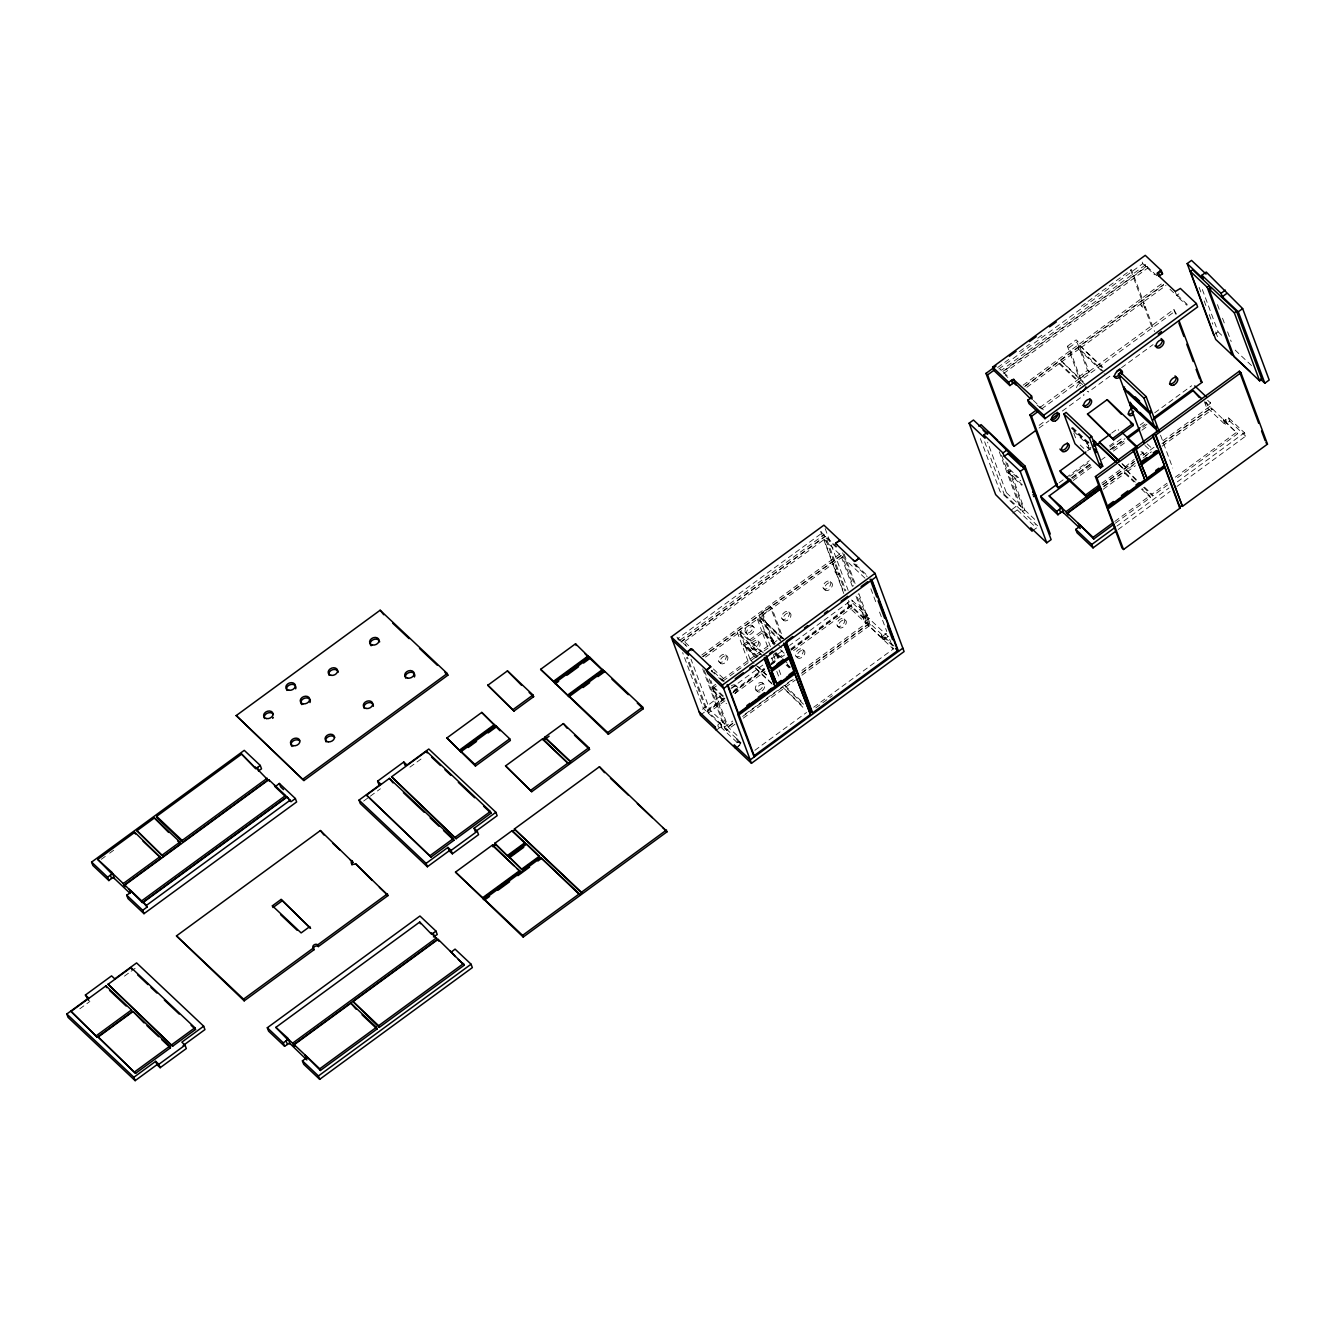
<?xml version="1.0" encoding="UTF-8"?>
<svg xmlns="http://www.w3.org/2000/svg" width="1336" height="1336" viewBox="0 0 1336 1336"><rect width="100%" height="100%" fill="white"/><g stroke="black" fill="none" stroke-linecap="round" stroke-linejoin="round"><path stroke-width="0.75" stroke-dasharray="5 3.75" d="M738.207 746.189C744.837 743.952 730.692 731.677 739.743 744.453M882.562 638.558C885.434 642.8 886.286 632.863 882.478 636.27L894.135 647.259M1174.828 290.53L1176.983 296.425L1186.969 305.293M1163.122 443.285L1211.485 407.881L1237.67 433.682L1175.964 478.839M724.095 681.61L711.988 670.204L711.437 671.023M847.375 603.171L863.39 618.267L867.749 615.078L851.733 599.981L789.659 645.405M1178.87 293.853L1177.266 295.039L1177.901 296.726M1176.916 486.488L1245.686 436.154L1244.434 432.747L1228.419 417.65L1224.427 420.79L1223.425 419.153M1228.419 417.65L1229.671 421.057L1225.312 424.247L1222.24 418.034M101.252 859.349L107.966 854.439M109.636 853.203L114.679 849.529M79.809 1008.814L89.879 1001.449M124.432 976.148L129.458 972.458M131.128 971.239L137.842 966.329M363.626 801.066L368.669 797.375M370.339 796.156L380.409 788.774M409.918 767.165L421.675 758.581M997.625 367.55L1011.018 357.764M1019.385 351.635L1029.421 344.287M1037.788 338.158L1042.815 334.484M1081.308 306.311L1086.318 302.637M1088.005 301.402L1131.508 269.555L1144.15 303.556A2.772 1.703 -46.7 0 0 1142.614 306.863A2.772 1.703 -46.7 0 0 1145.42 306.963L1154.554 331.528M998.86 368.986L1142.798 263.626L1142.163 261.939L1145.353 264.945L1145.987 266.649L1002.067 371.993L999.929 369.988M1145.353 264.945L1001.432 370.289L998.242 367.283M1156.776 275.717L1146.956 266.449L1003.035 371.809L1008.63 377.086M1003.653 373.495L1147.591 268.152L1146.956 266.449M1067.431 346.224L1076.165 339.845L1077.751 341.348L1089.141 371.959L1080.407 378.339L1078.82 376.835L1067.431 346.224L1069.034 347.727L1080.407 378.339M1069.034 347.727L1077.751 341.348M843.784 593.518L820.822 531.761L823.727 529.624M1023.142 385.169L1163.723 282.263M1025.447 385.636L1164.357 283.967M1024.628 386.755L1058.463 361.989L1082.527 384.651M1085.333 384.768L1060.65 360.386L1078.102 347.627L1103.653 371.709M1101.966 367.567L1080.273 346.024L1163.656 284.986M1026.866 387.273L1059.097 363.693L1058.463 361.989M1061.285 362.089L1078.72 349.314L1078.102 347.627M1080.908 347.727L1165.961 285.47M680.725 641.814L824.646 536.471L821.44 533.465L677.519 638.808L680.725 641.814L680.091 640.111L824.011 534.767L836.653 568.769L838.256 570.272A2.772 1.703 -46.7 0 0 836.703 573.578A2.772 1.703 -46.7 0 0 839.509 573.678L837.923 572.175A2.772 1.703 -46.7 0 1 835.1 572.075A2.772 1.703 -46.7 0 1 836.653 568.769M1078.82 376.835L1087.537 370.456L1076.165 339.845M701.801 654.991L842.381 552.085L854.572 584.901M1039.959 407.463L1173.843 309.468L1176.866 314.828M761.537 612.94L763.123 614.46L774.513 645.054L772.909 643.551L761.537 612.94L770.254 606.561L771.857 608.064L783.23 638.675L781.644 637.172L770.254 606.561M702.435 656.694L841.346 555.008M703.27 656.577L843.985 553.588L855.457 584.467M1041.562 408.966L1175.429 310.971M763.123 614.46L771.857 608.064M705.525 657.112L737.756 633.514L760.318 654.757M842.949 556.511L759.566 617.549L782.128 638.792M1039.124 425.349L1045.771 420.489M755.925 657.646L743.267 644.62L762.906 630.241L776.433 643M1039.057 428.071L1049.027 420.773M1062.32 411.054L1083.93 395.239A2.772 1.703 -46.7 0 1 1083.897 394.17M1109.882 376.234L1088.289 392.049A2.772 1.703 -46.7 0 0 1087.203 391.314M1121.522 367.717L1153.085 344.621M743.901 646.307L763.524 631.945L762.906 630.241M715.645 684.299L710.802 687.84L724.329 700.598M722.091 679.59L747.876 660.719M750.047 659.116L768.584 645.555L769.219 647.242L757.662 655.709M1022.407 484.935L1007.377 470.773L1009.548 469.17L1007.377 463.341M757.028 656.861L744.987 645.522L750.364 659.967L748.193 661.554L737.121 631.811L762.689 655.892M772.909 643.551L781.644 637.172M716.38 685.919L711.437 689.543L726.467 703.721M722.993 681.093L756.009 656.911M1037.588 525.749L1022.541 511.571L1008.012 472.46L1010.183 470.873L1020.704 480.793M702.435 709.249L722.576 694.52M730.959 688.374L762.823 665.044M771.223 658.915L782.963 650.315M1215.175 333.95L1218.081 331.812L1201.582 287.424M700.348 715.111L723.828 697.91M733.898 690.545L764.092 668.451M770.805 663.541L784.215 653.721M790.929 648.795L853.003 603.371L851.733 599.981M724.914 698.144L706.644 711.52L686.537 657.479M733.23 692.065L764.793 668.969M771.44 664.092L776.416 660.452A2.772 1.703 -46.7 0 1 777.97 657.145A2.772 1.703 -46.7 0 1 780.792 657.262L784.115 654.824M790.745 649.964L850.564 606.177L848.46 600.515M724.346 699.079L707.612 711.337L724.379 727.151L732.746 721.022M732.712 692.95L764.509 669.687M771.206 664.777L774.546 662.339M781.243 657.429L784.583 654.991M791.279 650.081L851.533 605.976L868.3 621.791L799.696 672.025M1005.791 461.839L1023.125 508.465L1020.954 510.068L1004.171 494.253L1006.359 492.65L987.571 442.132M724.98 700.782L708.247 713.04L687.422 657.061M734.817 693.568L765.144 671.39M793.584 650.565L852.168 607.68L850.063 602.018M1087.504 450.816L1090.727 448.462M1111.702 433.098L1117.881 428.572L1118.516 430.275M863.34 618.234L867.699 615.028L869.001 618.468L864.609 621.624L865.828 622.776M1011.636 509.684L1015.995 506.494L1000.013 491.431L979.923 437.39M716.33 730.174L720.688 726.968L719.419 723.578M1012.888 513.091L1017.264 509.901L1015.995 506.494M1059.114 482.78L1064.141 479.106M1065.827 477.87L1089.308 460.686M1109.431 445.94L1114.475 442.266M1154.722 412.791L1191.628 385.787M734.984 724.229L726.617 730.358L725.014 728.838L733.38 722.726M745.087 714.142L791.947 679.84M802.001 672.492L868.934 623.495L858.163 594.553M1069.869 476.418L1089.942 461.722M1110.032 447.026L1123.409 437.223M1140.142 424.982L1143.499 422.527M732.646 723.761L725.982 728.654L741.012 742.833M742.649 716.447L782.679 687.155L803.721 706.995M803.52 704.256L785.485 687.255L784.85 685.552L793.2 679.456M801.533 673.344L869.903 623.311L893.951 645.989M1022.541 511.571L1024.729 509.968L1010.183 470.873M743.284 718.15L795.488 679.924M801.917 675.231L870.538 624.997L858.33 592.199M1071.455 477.937L1089.875 464.46M1109.949 449.764L1125.012 438.726M1141.746 426.485L1145.102 424.03M1072.123 477.587L1090.577 464.076M1110.7 449.347L1124.127 439.527M1072.608 478.772L1092.698 464.06M1112.771 449.364L1126.165 439.561M1142.898 427.32L1147.925 423.646M1073.242 480.459L1093.332 465.763M1101.699 459.634L1105.039 457.196M1113.406 451.067L1125.129 442.483M1141.862 430.242L1148.559 425.349M882.512 636.303L886.87 633.114L888.139 636.504L883.781 639.693L864.609 621.624L866.246 620.489L864.993 617.082M735.485 748.244L739.86 745.054L737.839 739.342M1032.06 531.16L1036.419 527.97L1035.166 524.564M1224.227 423.712L1206.308 406.812L1210.583 403.054L1209.33 399.648M1101.783 483.181L1122.724 467.834L1118.215 463.592M1118.533 464.444L1123.042 468.685L1134.18 459.45M1140.36 454.941L1143.449 452.67L1140.443 449.848M1102.801 484.584L1134.164 461.621M1102.768 484.784L1134.565 461.505M1142.948 455.376L1154.655 446.808M1163.021 440.68L1209.882 406.378L1205.506 402.253L1207.393 407.346M1103.402 486.471L1135.199 463.208M1145.253 455.86L1148.593 453.405M1161.986 443.602L1210.516 408.081L1209.882 406.378M1104.237 486.387L1124.244 471.725L1136.285 483.081M1136.084 480.342L1126.432 470.138L1134.765 464.026M1143.115 457.931L1151.448 451.835M1103.202 489.293L1124.879 473.428L1124.244 471.725M1127.066 471.842L1135.4 465.73M1162.086 446.207L1212.103 409.584L1211.485 407.881M754.873 750.314L806.56 712.472M813.741 707.212L893.784 648.628M815.762 707.896L832.495 695.655M1114.792 521.457L1149.812 495.823L1142.297 488.742M1167.631 484.951L1152.617 495.94L1151.983 494.236L1166.996 483.248M1175.329 477.152L1237.036 431.979M1115.426 523.161L1150.446 497.526L1149.812 495.823M1116.946 526.067L1168.933 488.007M1177.333 481.862L1244.434 432.747M1118.199 529.473L1170.202 491.397M856.96 564.493L855.892 566.414L853.487 560.352M1205.84 401.835L1207.827 405.075M719.453 723.611C716.196 724.212 718.551 729.423 721.073 727.034C724.329 730.875 717.916 717.699 719.453 723.611L703.454 708.514L682.629 652.553M736.954 742.783L738.558 741.614L741.58 744.469M863.924 617.666L862.755 616.564L864.726 622.225M711.453 670.789L712.556 671.34M1080.273 346.024L1102.835 367.283M770.421 646.724L758.931 615.846L784.499 639.927M1218.081 331.812L1222.44 335.921M1177.266 295.039L1187.854 305.009M1251.548 365.563L1235.316 350.282L1234.063 346.876M1142.798 263.626L1145.987 266.649M1147.591 268.152L1154.588 274.765M1169.985 289.277L1176.715 295.623M1130.623 269.939L1142.564 302.053L1144.15 303.556M1142.564 302.053A2.772 1.703 -46.7 0 0 1141.011 305.359A2.772 1.703 -46.7 0 0 1143.816 305.46L1145.42 306.963M1141.245 305.744L1142.848 307.247M1207.677 400.316L1210.583 403.054M1229.671 421.057L1245.686 436.154M1210.516 408.081L1212.103 409.584M1224.06 420.84L1237.67 433.682M1078.72 349.314L1104.287 373.412M1087.537 370.456L1089.141 371.959M1060.65 360.386L1083.195 381.645M1147.173 443.919L1153.185 449.581M1059.097 363.693L1080.156 383.532M1144.985 445.506L1150.997 451.184M1141.078 451.535L1144.084 454.374L1143.449 452.67M1121.906 463.408L1124.912 466.247M1122.223 464.26L1125.229 467.099M1126.432 470.138L1138.456 481.478M1144.468 487.139L1151.983 494.236M1143.599 487.423L1152.617 495.94M1124.879 473.428L1133.897 481.945M1141.428 489.026L1150.446 497.526M1072.658 427.436L1089.191 443.018M1071.789 427.704L1088.322 443.301M1071.572 428.221L1088.105 443.819M1073.71 431.344L1088.74 445.523M1087.387 447.476L1088.99 448.98M1033.346 400.382L1043.934 410.369M1080.173 445.005L1084.682 449.247M1005.056 374.831L1007.862 377.47M1037.003 404.925L1043.049 410.636M1009.548 469.17L1018.566 477.67M1008.012 472.46L1021.539 485.219M1006.359 492.65L1023.125 508.465M1024.729 509.968L1035.25 519.904M1017.264 509.901L1036.419 527.97M820.822 531.761L836.82 546.858M855.925 564.861L866.513 574.847M836.052 547.226L826.232 537.974L682.312 643.317L681.677 641.631L825.615 536.27L845.838 590.679M853.637 563.792L867.164 576.551M864.976 578.154L842.431 556.895L853.27 586.036M835.351 572.459L836.937 573.962M830.291 581.577A4.86 2.973 -46.7 0 1 826.984 588.642A4.86 2.973 -46.7 0 1 823.41 584.918A4.86 2.973 -46.7 0 1 830.291 581.577L831.894 583.097A4.86 2.973 -46.7 0 1 828.57 590.161A4.86 2.973 -46.7 0 1 825.013 586.437A4.86 2.973 -46.7 0 1 831.894 583.097M853.003 603.371L888.139 636.504M868.934 623.495L870.538 624.997M823.494 588.525L825.097 590.028M844.202 618.985A4.86 2.973 -46.7 0 1 840.895 626.05A4.86 2.973 -46.7 0 1 837.321 622.325A4.86 2.973 -46.7 0 1 844.202 618.985L845.805 620.489A4.86 2.973 -46.7 0 1 842.482 627.553A4.86 2.973 -46.7 0 1 838.924 623.828A4.86 2.973 -46.7 0 1 845.805 620.489M837.405 625.933L839.008 627.436M788.858 611.905A4.86 2.973 -46.7 0 1 785.551 618.985A4.86 2.973 -46.7 0 1 781.977 615.245A4.86 2.973 -46.7 0 1 788.858 611.905L790.461 613.424A4.86 2.973 -46.7 0 1 787.138 620.489A4.86 2.973 -46.7 0 1 783.581 616.764A4.86 2.973 -46.7 0 1 790.461 613.424M782.061 618.852L783.664 620.355M802.769 649.313A4.86 2.973 -46.7 0 1 799.462 656.377A4.86 2.973 -46.7 0 1 795.889 652.653A4.86 2.973 -46.7 0 1 802.769 649.313L804.372 650.816A4.86 2.973 -46.7 0 1 801.049 657.88A4.86 2.973 -46.7 0 1 797.492 654.156A4.86 2.973 -46.7 0 1 804.372 650.816M758.931 615.846L782.98 638.524M780.808 640.128L756.744 617.449L761.804 631.043L775.331 643.802M781.443 641.814L757.378 619.136L739.944 631.911L765.495 656.009M795.972 656.26L797.575 657.763M777.936 644.42L783.948 650.098M763.524 631.945L775.565 643.284M774.462 644.086L762.438 632.746L767.499 646.34M780.475 649.747L784.983 654.005M752.218 625.515L753.805 627.018M776.099 652.636L782.378 658.765M783.631 659.717L788.14 663.975M775.231 652.92L781.243 658.581M787.255 664.259L790.261 667.098M775.014 653.438L779.523 657.679M787.038 664.777L790.044 667.616M774.145 653.721L778.654 657.963M786.169 665.061L789.175 667.883M757.996 640.896A4.86 2.973 -46.7 0 1 754.84 647.96A4.86 2.973 -46.7 0 1 751.116 644.403A4.86 2.973 -46.7 0 1 757.996 640.896L759.583 642.399A4.86 2.973 -46.7 0 1 756.443 649.48A4.86 2.973 -46.7 0 1 752.719 645.906A4.86 2.973 -46.7 0 1 759.583 642.399M745.705 632.73L747.308 634.233M763.357 652.886L739.309 630.208L744.369 643.818L757.896 656.577M751.3 647.943L752.903 649.463M743.267 644.62L756.811 657.362M784.85 685.552L802.903 702.569M802.852 707.278L782.679 687.155M757.579 666.196L766.597 674.713M750.364 659.967L754.873 664.226M756.376 665.629L766.914 675.565M755.391 667.8L773.427 684.817M755.708 668.651L772.241 684.249M762.489 682.93L764.075 684.433M725.765 654.857A4.86 2.973 -46.7 0 1 722.442 661.921A4.86 2.973 -46.7 0 1 718.885 658.197A4.86 2.973 -46.7 0 1 725.765 654.857L727.369 656.36A4.86 2.973 -46.7 0 1 724.045 663.424A4.86 2.973 -46.7 0 1 720.488 659.7A4.86 2.973 -46.7 0 1 727.369 656.36M755.925 690.094L757.529 691.597M718.968 661.788L720.555 663.291M735.735 685.401L737.338 686.904M688.691 645.689L684.5 641.731L685.936 645.622M713.391 668.969L725.415 680.308M676.884 637.105L691.497 650.882M711.203 670.572L717.215 676.233M718.718 677.653L723.244 681.911M723.511 696.173L712.99 686.253L710.819 680.425M722.642 696.457L713.608 687.957L728.153 727.051L738.674 736.971M720.688 726.968L739.86 745.054M1217.463 304.625L1219.634 310.453M1222.523 318.219L1224.695 324.047M1227.584 331.829L1231.191 341.548M1199.093 287.307L1201.264 293.135M1204.153 300.901L1206.324 306.729M1209.214 314.511L1212.821 324.231M1215.71 331.996L1217.881 337.824M1225.663 419.671L1226.916 423.078M1173.843 309.468L1175.997 315.263M1204.404 401.719L1206.308 406.812M1143.816 305.46L1152.951 330.009M1160.533 435.202L1172.724 468.017M1122.724 467.834L1123.042 468.685M1073.81 433.131L1075.814 438.559M1001.599 455.225L1007.377 470.773M999.278 451.768L1020.954 510.068M984.665 441.782L1004.171 494.253M870.872 588.759L876.65 604.306M879.556 612.072L886.77 631.51M889.659 639.276L893.283 648.995L867.715 624.897L856.877 595.756M883.781 639.693L880.674 633.448L882.645 639.126M852.385 586.471L840.828 555.392L824.061 539.577L843.567 592.032M856.009 596.19L866.129 623.394L849.345 607.579L847.174 601.751M825.18 528.572L848.143 590.328M837.923 572.175L844.953 591.063M773.293 654.44L776.149 662.172M779.022 669.887L781.894 677.602M771.74 657.763L773.911 663.591M776.8 671.357L778.971 677.185M711.988 670.204L712.622 671.908M709.216 678.922L726.567 725.548L709.783 709.733L690.996 659.216M704.356 670.522L726.617 730.358M702.703 668.852L725.014 728.838M719.92 722.459L721.824 727.552M731.877 688.224A4.86 2.973 -46.7 0 1 737.572 687.222A4.86 2.973 -46.7 0 1 735.05 693.351M760.067 691.931A4.86 2.973 -46.7 0 1 757.579 687.405A4.86 2.973 -46.7 0 1 764.259 684.616A4.86 2.973 -46.7 0 1 761.102 691.497M731.226 685.902A4.86 2.973 -46.7 0 1 736.153 686.086A4.86 2.973 -46.7 0 1 733.447 691.848M1079.738 386.087A4.86 2.973 -46.7 0 1 1080.657 385.219M1090.543 449.48A4.86 2.973 -46.7 0 1 1088.673 445.506M1076.515 387.69A4.86 2.973 -46.7 0 1 1082.11 382.43M1090.978 447.376A4.86 2.973 -46.7 0 1 1086.919 446.842A4.86 2.973 -46.7 0 1 1088.422 441.932M749.863 634.533A4.86 2.973 -46.7 0 0 754.289 627.636A4.86 2.973 -46.7 0 0 747.509 629.707A4.86 2.973 -46.7 0 0 749.863 634.533M748.26 633.03A4.86 2.973 -46.7 0 0 752.686 626.133A4.86 2.973 -46.7 0 0 745.922 628.204A4.86 2.973 -46.7 0 0 748.26 633.03M758.481 690.428A4.86 2.973 -46.7 0 0 762.956 683.564A4.86 2.973 -46.7 0 0 756.193 685.552A4.86 2.973 -46.7 0 0 758.481 690.428"/><path stroke-width="1.5" d="M131.062 891.98L129.826 893.116L114.412 878.503L112.257 872.592L97.728 859.449L134.802 832.311L160.988 858.113L123.914 885.25L125.517 886.753L124.883 885.05L268.803 779.706L285.587 795.521L286.205 797.225L142.284 902.568L124.883 885.05M114.412 878.503L112.525 877.552L108.884 880.574L92.869 865.477L91.599 862.087L244.254 750.348L260.269 765.445L261.522 768.851L258.399 770.905M255.276 766.947L267.851 779.907L182.798 842.148L157.247 818.049L156.613 816.346L241.649 754.105L255.894 768.634L260.269 765.445M290.129 1044.168L287.975 1038.272L275.834 1027.384L419.754 922.024L431.611 934.315L435.97 931.108L419.955 916.012L267.317 1027.751L268.586 1031.158L284.585 1046.255L289.611 1043.199L306.863 1059.949L304.975 1054.855L294.204 1044.702L350.9 1003.202L376.451 1027.284L377.086 1028.987L320.389 1070.487L304.975 1054.855M430.977 932.612L438.759 941.045L438.125 939.342L353.088 1001.599L379.274 1027.401L464.327 965.143L438.125 939.342M692.816 649.914L690.912 648.979L687.272 652.001L688.541 655.391L672.526 640.295M853.487 560.352L855.374 561.287L859.015 558.264L854.689 561.487L835.518 543.418L839.926 540.262M1016.061 385.185L1013.657 379.123L1008.613 382.179L1009.882 385.57L1014.241 382.38L1030.106 398.429M1100.914 488.826L1067.547 513.241L1078.319 523.378L1080.223 528.488L1063.473 512.707L1061.318 506.812L1049.178 495.906L1070.938 479.991M1063.473 512.707L1061.586 511.755L1057.945 514.778L1041.93 499.681L1040.66 496.291L1057.444 484.016M1113.756 524.38L1093.75 539.026L1078.319 523.378M108.884 880.574L107.615 877.184L111.973 873.995L111.339 872.291M284.585 1046.255L283.332 1042.848L287.691 1039.658L287.056 1037.955M306.779 1057.661L302.42 1060.851L303.689 1064.241L319.688 1079.338L472.343 967.615L471.074 964.208L455.058 949.111L451.067 952.267M1057.945 514.778L1056.676 511.387L1061.034 508.198L1060.4 506.494M1080.123 526.2L1075.764 529.39L1077.033 532.78L1093.048 547.877L1116.529 530.693M236.221 715.578L380.142 610.235L447.243 673.494L447.877 675.198L303.94 780.541L236.221 715.578L303.94 780.541M136.973 830.725L154.425 817.949L179.976 842.047L180.611 843.751L163.176 856.51L136.973 830.725L163.176 856.51M123.914 885.25L123.279 883.547L160.353 856.409M162.541 854.823L179.976 842.047M182.798 842.148L182.164 840.444L267.217 778.203M274.364 784.933L275.366 786.587L279.358 783.447L295.373 798.544L296.625 801.951L143.987 913.674L127.972 898.577L126.703 895.187L129.826 893.116M303.322 778.838L447.243 673.494M142.284 902.568L141.649 900.865L285.587 795.521M143.987 913.674L142.718 910.284L147.077 907.077L143.253 902.368L287.173 797.024L290.998 801.734L295.373 798.544M147.077 907.077L146.442 905.39L290.38 800.03M487.807 685.268L507.43 670.889L532.997 694.987L533.632 696.691L513.993 711.053L487.807 685.268L513.993 711.053M88.811 1000.43L85.404 995.036L111.573 975.881L114.779 978.887L136.589 962.922L203.673 1026.182L204.942 1029.588L183.132 1045.537M378.89 784.549L377.62 781.142L403.789 761.988L406.979 764.994L428.789 749.028L495.873 812.288L497.142 815.695L475.332 831.66L474.08 828.253L495.873 812.288M135.153 1080.657L133.884 1077.25L155.694 1061.302L156.963 1064.692L135.153 1080.657L68.069 1017.397L66.8 1014.007L88.61 998.042L85.404 995.036M427.37 866.763L426.101 863.373L447.911 847.408L449.163 850.815L427.37 866.763L360.269 803.52L359.017 800.114L380.81 784.149L377.62 781.142M71.042 1011.419L105.928 985.868L131.479 1009.966L132.114 1011.669L97.227 1037.22L71.042 1011.419L97.227 1037.22M108.099 984.281L131.012 967.514L194.906 1027.768L195.524 1029.455L172.628 1046.222L108.099 984.281L172.628 1046.222M366.515 795.137L389.411 778.37L453.305 838.607L453.939 840.311L431.044 857.077L366.515 795.137L431.044 857.077M391.598 776.784L426.485 751.233L490.379 811.486L491.013 813.173L456.127 838.724L391.598 776.784L456.127 838.724M352.337 860.668A2.772 2.104 -20.4 0 0 351.752 863.774A2.772 2.104 -20.4 0 0 355.526 863.674L388.108 895.504L318.335 946.573A2.772 2.104 -20.4 0 0 314.544 946.673A2.772 2.104 -20.4 0 0 313.977 949.779L244.187 1000.848L176.469 935.901L320.389 830.541L352.971 862.371A2.772 2.104 -20.4 0 0 352.053 865.027M446.875 737.973L461.555 752.368L461.237 751.517L496.14 725.982L509.717 738.791L510.352 740.478L475.449 766.029L446.875 737.973L481.762 712.422L496.458 726.834L488.141 732.913M597.943 676.617L604.59 671.757L589.911 657.345L555.008 682.88L569.704 697.292L569.386 696.44L604.273 670.906L642.616 707.045L643.251 708.748L608.364 734.282L540.629 669.336L575.532 643.785L590.228 658.197L583.582 663.057M513.358 709.366L532.997 694.987M459.651 750.014L494.537 724.479M558.648 681.31L555.325 683.731L553.421 681.377L588.308 655.842M459.968 750.865L494.854 725.331M553.739 682.228L588.625 656.694M468.201 747.509L476.518 741.43M566.965 675.231L578.588 666.714M1009.882 385.57L993.867 370.473L992.615 367.083L1145.253 255.343L1161.268 270.44L1162.537 273.847L1159.047 276.034M1035.734 430.509L1014.141 446.308L1012.538 444.805L985.985 373.395L996.038 366.047M1009.415 356.244L1016.111 351.351M1029.505 341.548L1036.202 336.655M1049.578 326.852L1056.275 321.959M1014.141 446.308L987.588 374.915L994.285 370.005M281.746 901.132L273.028 907.511L272.394 905.808L281.111 899.429L310.503 928.236L281.111 899.429M96.593 1035.517L131.479 1009.966M98.196 1037.02L133.082 1011.486L169.822 1046.121L170.457 1047.825L135.571 1073.359L98.196 1037.02L135.571 1073.359M567.8 694.937L602.686 669.403M475.449 766.029L474.814 764.326L509.717 738.791M568.101 695.789L603.004 670.238M582.997 687.556L589.644 682.696M1014.158 380.092L1031.826 396.191L1031.776 397.56L1027.718 400.165L1028.97 403.572L1044.986 418.669L1197.64 306.929L1196.371 303.539L1180.356 288.442L1175.329 291.498L1157.16 274.431L1157.193 273.062L1161.268 270.44M671.256 636.905L823.911 525.165L875.03 573.361L904.105 651.567L751.467 763.307L700.348 715.111L671.256 636.905L722.375 685.084L751.467 763.307M969.101 423.211L985.066 438.275L983.814 434.885L988.172 431.678L1024.578 468.218L1051.131 539.627L1046.773 542.817L1030.791 527.753L1032.06 531.16L995.654 494.621L969.101 423.211L973.46 420.022L987.989 433.716M1213.723 335.002L1187.17 263.593L1191.528 260.403L1206.057 274.097M505.559 765.912L542.616 738.775L568.501 763.724L570.355 761.269L544.804 737.171L563.341 723.611L588.892 747.709L589.527 749.413L531.745 791.697L505.559 765.912L531.745 791.697M568.501 763.724L542.934 739.626L544.804 737.171M544.153 739.81L549.113 736.186M978.887 426.251L981.058 424.648L997.842 440.462M1190.409 271.408L1207.176 287.223L1232.477 355.226L1215.71 339.428L1190.409 271.408L1192.597 269.822L1209.364 285.637L1210.817 289.511M309.868 926.533L301.134 932.912L272.394 905.808M687.238 651.951L691.597 648.762L710.769 666.831L706.377 669.987L707.679 673.428L723.644 688.491L876.299 576.751M839.893 540.228L835.518 543.418L836.737 544.554M1187.17 263.593L1203.135 278.656L1201.882 275.266L1206.241 272.06L1242.647 308.599L1269.2 380.009L1264.841 383.198L1260.483 379.09M1069.785 479.156L1058.062 487.724L1056.475 486.22L1029.922 414.811L1036.602 409.918M134.936 1071.656L169.822 1046.121M172.01 1044.518L194.906 1027.768M430.409 855.374L453.305 838.607M455.493 837.021L490.379 811.486M1207.176 287.223L1209.364 285.637M1058.062 487.724L1031.509 416.331L1038.206 411.421M1208.779 288.726L1210.967 287.14L1236.518 311.238L1261.819 379.24L1259.631 380.844L1234.08 356.745L1208.779 288.726L1234.33 312.824L1259.631 380.844M203.673 1026.182L181.863 1042.147L185.053 1045.153L186.322 1048.56L160.153 1067.715L156.963 1064.692M244.187 1000.848L243.553 999.144L313.342 948.076A2.772 2.104 -20.4 0 1 313.927 944.97A2.772 2.104 -20.4 0 1 317.701 944.886L387.473 893.801M608.364 734.282L607.73 732.579L642.616 707.045M531.11 790.01L568.184 762.873M570.355 761.269L588.892 747.709M1044.986 418.669L1043.733 415.262L1196.371 303.539M160.153 1067.715L158.884 1064.308L185.053 1045.153M477.269 831.259L478.538 834.666L452.37 853.821L451.1 850.414L477.269 831.259L474.08 828.253M1158.162 333.983L1161.502 331.545M706.41 670.037L710.769 666.831L709.55 665.695M1046.773 542.817L1020.22 471.408L1004.238 456.344L1002.985 452.954L1007.344 449.764M1264.841 383.198L1238.288 311.789L1222.306 296.726L1221.037 293.336L1225.413 290.146M1050.697 419.554L1058.997 413.475M1116.529 371.375L1119.852 368.936M1004.238 456.344L1008.596 453.155M1222.306 296.726L1226.665 293.536M1097.34 451.802L1102.718 466.264L1100.547 467.85L1074.979 443.752L1063.924 414.01L1066.095 412.406L1091.662 436.505L1096.722 450.115L1095.62 450.9L1096.255 452.603L1097.34 451.802L1094.334 448.98M1156.826 432.68L1155.84 426.301L1154.738 427.102L1149.678 413.509L1150.78 412.707L1150.146 411.004L1149.043 411.805L1123.493 387.707L1118.432 374.097L1120.62 372.51L1146.171 396.608L1159.097 431.344M484.567 900.063L484.25 899.212L540.946 857.712L579.607 894.702L581.778 893.116L514.377 829.005L599.413 766.764L667.148 831.71L523.211 937.054L455.493 872.107L492.566 844.97L520.038 871.423L482.964 898.56L484.567 900.063L489.56 896.406M494.754 843.367L512.189 830.608L524.981 842.649L525.282 843.5L507.847 856.276L494.754 843.367L507.847 856.276M495.071 844.218L492.884 845.822L492.566 844.97M525.282 843.5L512.506 831.46L514.694 829.856M492.951 846.857L496.291 844.402M1087.521 414.043L1107.143 399.681L1132.694 423.779L1133.329 425.466L1113.706 439.845L1087.521 414.043L1113.706 439.845M1123.493 387.707L1124.578 386.906M1154.738 427.102L1129.187 403.004L1124.127 389.411L1125.213 388.609M722.375 685.084L875.03 573.361M1022.808 467.667L1024.996 466.064L999.428 441.965M1234.33 312.824L1236.518 311.238M735.268 678.655L743.334 672.743M749.78 668.033L753.003 665.662M769.636 653.488L772.809 651.166M792.749 636.571L786.086 641.447L812.639 712.856L897.692 650.599L871.139 579.206M804.422 628.02L807.762 625.582M824.446 613.374L827.769 610.936M841.112 601.167L847.792 596.29M861.119 586.521L867.799 581.644M1020.22 471.408L1024.578 468.218M1238.288 311.789L1242.647 308.599M507.53 855.424L524.981 842.649M509.133 856.927L526.568 844.152L539.343 856.209L539.66 857.061L522.226 869.819L509.133 856.927L522.226 869.819M509.433 857.779L523.712 847.325M1144.267 443.569L1129.822 404.708L1130.907 403.906L1130.273 402.203M777.068 664.025L783.414 659.383M772.726 668.017L779.272 663.224M766.38 657.011L771.523 669.419L788.958 656.644L783.898 643.05M771.356 670.371L788.791 657.596L789.593 658.347L794.653 671.941L777.201 684.717L771.356 670.371L777.201 684.717M1100.547 467.85L1089.475 438.108L1091.662 436.505M1149.043 411.805L1144 398.195L1146.171 396.608M772.158 671.123L789.593 658.347M1099.495 487.005L1086.285 496.675L1060.734 472.577L1060.099 470.873L1085.884 452.002M1093.95 446.107L1097.173 443.736L1116.712 462.172M1119.217 461.421L1099.344 442.149L1110.166 434.233M1115.527 461.605L1097.491 444.587L1099.662 443.001M482.964 898.56L482.647 897.708L519.721 870.571M521.908 868.968L539.343 856.209M1032.928 494.854L1035.116 493.268L1024.996 466.064M746.824 705.625L750.047 703.254M758.113 697.359L764.559 692.632M776.416 683.965L781.176 680.475M789.092 674.68L793.851 671.19L788.791 657.596M1113.072 438.141L1132.694 423.779M751.851 702.769L756.811 699.145M768.367 690.679L771.657 688.257M786.52 677.385L791.48 673.761M1033.563 496.558L1035.751 494.971L1032.728 492.132M764.275 657.412L775.03 686.32L737.956 713.457L727.201 684.55M433.432 936.887L437.239 934.515L435.97 931.108M794.486 672.893L737.789 714.393L753.771 755.959L810.468 714.459L794.486 672.893L810.468 714.459M497.91 890.294L509.584 881.76M517.917 875.648L529.59 867.114M537.924 861.002L541.264 858.564M738.591 715.144L795.287 673.645M294.204 1044.702L294.839 1046.389L292.601 1043.182L436.538 937.839M293.235 1044.886L437.156 939.542M1126.682 437.507L1140.076 427.704M1153.469 417.901L1201.999 382.38L1179.02 320.623M1127.834 438.342L1139.558 429.758M1152.951 419.972L1193.115 390.563L1201.532 398.495M1123.559 549.48L1107.594 507.93L1164.291 466.414L1165.092 467.183L1180.256 507.981L1123.559 549.48L1121.973 547.977L1095.403 476.568L1239.34 371.224L1240.927 372.727L1267.48 444.136L1182.443 506.377L1155.089 434.217L1152.901 435.82L1157.243 447.476M1107.594 507.93L1106.959 506.227L1107.761 506.979L1144.818 479.841L1133.279 450.182L1135.466 448.595L1136.251 449.347L1141.311 462.941L1158.763 450.165L1152.901 435.82M1107.761 506.979L1097.006 478.071L1134.08 450.933L1133.279 450.182M1136.251 449.347L1153.703 436.571M1182.443 506.377L1155.89 434.968L1240.927 372.727M1086.285 496.675L1085.65 494.971L1098.559 485.536M1067.547 513.241L1068.182 514.928L1065.961 511.721L1099.428 487.222M1066.596 513.425L1100.062 488.926M1141.311 462.941L1140.51 462.189L1146.856 457.547M1153.202 452.904L1156.375 450.583M1141.144 463.893L1158.596 451.117L1159.398 451.869L1164.458 465.479L1147.006 478.238L1141.144 463.893L1147.006 478.238M1141.946 464.644L1159.398 451.869M320.389 1070.487L319.755 1068.8L376.451 1027.284M379.274 1027.401L378.639 1025.697L463.692 963.44M809.666 713.708L811.837 712.105L786.002 642.633M319.688 1079.338L318.436 1075.948L471.074 964.208M902.852 648.16L750.197 759.9L734.182 744.803L735.485 748.244M1108.563 505.041L1113.406 501.501M1121.455 495.606L1127.901 490.88M1135.967 484.985L1139.19 482.63M1155.723 470.522L1158.897 468.201M523.211 937.054L522.593 935.367L579.29 893.851L540.946 857.712M581.778 893.116L581.461 892.264L666.514 830.007M1108.379 508.682L1165.092 467.183M1093.75 539.026L1093.115 537.339L1113.122 522.677M1093.048 547.877L1091.779 544.487L1115.259 527.286M1180.256 507.981L1179.454 507.229L1181.642 505.626M1201.882 275.266L1221.037 293.336M1159.615 271.091L1162.537 273.847M1230.957 353.472L1250.129 371.542M1200.396 380.877L1201.999 382.38M1265.893 442.634L1267.48 444.136M1194.768 385.92L1206.408 396.909M1199.344 397.56L1193.115 390.563M1118.432 374.097L1144 398.195M1135.116 396.825L1139.625 401.084M1128.219 391.448L1146.271 408.449M1124.127 389.411L1149.678 413.509M1130.907 403.906L1136.919 409.584M1139.925 412.406L1156.458 428.004M1129.822 404.708L1155.373 428.806M1121.305 414.127L1107.143 399.681M1130.323 422.644L1133.329 425.466M1164.458 465.479L1158.596 451.117M1122.39 432.831L1137.437 447.009M1127.534 438.776L1136.569 447.293M1099.344 442.149L1118.9 460.569M1063.924 414.01L1089.475 438.108M1099.712 463.425L1102.718 466.264M1012.07 381.428L1014.876 384.083M992.615 367.083L1008.613 382.179M1027.718 400.165L1043.733 415.262M985.985 373.395L987.588 374.915M1029.922 414.811L1031.509 416.331M1095.403 476.568L1097.006 478.071M1060.099 470.873L1085.65 494.971M983.079 430.192L987.271 434.15M1007.778 453.488L1021.305 466.247M1061.586 507.596L1065.961 511.721M1079.505 524.497L1093.115 537.339M983.814 434.885L1002.985 452.954M1061.034 508.198L1049.178 495.906M1040.66 496.291L1056.676 511.387M1075.764 529.39L1091.779 544.487M895.588 648.628L898.493 651.367L871.924 579.958M788.958 656.644L783.831 644.236M775.03 686.32L764.91 660.518M699.079 711.704L715.094 726.801M585.101 653.922L603.004 670.789M611.938 679.222L628.337 694.687M637.289 703.12L643.251 708.748M540.629 669.336L553.421 681.377M569.386 696.44L607.73 732.579M521.591 685.351L507.43 670.889M529.106 692.432L533.632 696.691M566.982 728.137L563.341 723.611M574.497 735.234L589.527 749.413M604.523 772.676L599.413 766.764M610.485 778.303L628.388 795.17M637.322 803.604L652.235 817.649M662.673 827.502L667.148 831.71M545.121 738.023L570.672 762.121M383.766 614.744L380.142 610.235M392.7 623.177L409.1 638.641M419.537 648.478L437.44 665.345M444.888 672.375L447.877 675.198M500.048 730.775L481.762 712.422M461.237 751.517L474.814 764.326M514.377 829.005L581.461 892.264M539.66 857.061L526.568 844.152M431.578 757.145L440.496 765.545M444.955 769.753L450.9 775.348M458.315 782.362L474.664 797.776M483.582 806.176L491.013 813.173M494.387 847.241L514.009 865.728M517.015 868.584L520.038 871.423M393.018 782.879L389.411 778.37M403.422 792.682L424.23 812.288M430.159 817.899L439.076 826.299M443.535 830.508L453.939 840.311M447.911 847.408L451.1 850.414M449.163 850.815L452.37 853.821M455.493 872.107L482.647 897.708M484.25 899.212L522.593 935.367M359.017 800.114L426.101 863.373M283.533 789.593L280.627 786.854L279.358 783.447M255.894 768.634L241.649 754.105M274.999 786.637L286.205 797.225M289.945 800.732L287.173 797.024M455.242 956.593L450.065 950.614M458.265 959.432L464.327 965.143M323.93 834.983L320.389 830.541M332.647 843.2L339.895 850.047M350.065 859.632L352.971 862.371M372.143 880.441L355.526 863.674M379.391 887.288L388.108 895.504M280.593 914.642L297.227 930.34M353.088 1001.599L378.639 1025.697M156.613 816.346L182.164 840.444M168.587 832.411L154.425 817.949M177.604 840.912L180.611 843.751M356.044 1009.148L350.9 1003.202M362.056 1014.826L377.086 1028.987M142.952 841.095L160.988 858.113M112.525 873.393L123.279 883.547M130.444 890.294L141.649 900.865M143.253 902.368L146.442 905.39M288.225 1039.057L292.601 1043.182M306.144 1055.958L319.755 1068.8M111.973 873.995L97.728 859.449M287.691 1039.658L275.834 1027.384M176.469 935.901L243.553 999.144M91.599 862.087L107.615 877.184M126.703 895.187L142.718 910.284M267.317 1027.751L283.332 1042.848M302.42 1060.851L318.436 1075.948M137.575 974.829L147.979 984.632M150.951 987.438L156.897 993.032M164.328 1000.046L179.191 1014.057M191.081 1025.263L195.524 1029.455M109.569 990.41L126.102 1006.008M144.004 1022.875L133.082 1011.486M146.943 1025.647L158.7 1036.736M161.639 1039.508L170.457 1047.825M155.694 1061.302L158.884 1064.308M66.8 1014.007L133.884 1077.25M1239.34 371.224L1258.712 423.328M1261.585 431.044L1265.175 440.696M1178.87 322.978L1183.896 336.488M1186.752 344.204L1193.215 361.572M1196.087 369.304L1199.678 378.94M1158.512 272.461L1159.782 275.851M1164.291 466.414L1179.454 507.229M1135.466 448.595L1140.51 462.189M1134.08 450.933L1144.818 479.841M1097.173 443.736L1097.491 444.587M1030.908 395.873L1032.16 399.28M1011.385 380.159L1012.638 383.549M1059.431 509.367L1060.7 512.774M1035.751 494.971L1050.28 534.066M870.17 579.39L876.717 596.992M878.119 600.766L884.616 618.251M887.471 625.933L892.565 639.627M785.919 643.802L811.052 711.353M766.463 655.809L771.523 669.419M766.313 658.197L769.92 667.916M771.891 673.227L775.247 682.262M728.003 685.301L754.556 756.71M715.061 726.767L716.363 730.207M604.273 670.906L604.59 671.757M589.911 657.345L590.228 658.197M575.532 643.785L576.167 645.488M555.008 682.88L555.325 683.731M542.616 738.775L542.934 739.626M579.29 893.851L579.607 894.702M496.14 725.982L496.458 726.834M512.189 830.608L512.506 831.46M426.485 751.233L427.119 752.936M403.789 761.988L405.058 765.394M433.215 933.129L434.484 936.536M419.754 922.024L420.389 923.727M268.803 779.706L269.438 781.41M257.497 767.465L258.766 770.872M317.701 944.886L318.335 946.573M313.342 948.076L313.977 949.779M286.088 1040.827L287.34 1044.234M134.802 832.311L135.437 834.015M129.258 889.175L130.527 892.582M110.37 875.163L111.639 878.554M131.012 967.514L131.629 969.218M105.928 985.868L106.563 987.571M1085.934 386.822A4.86 2.973 -46.7 0 1 1080.34 392.083M1057.227 412.239A4.86 2.973 -46.7 0 1 1056.308 417.383A4.86 2.973 -46.7 0 1 1051.081 419.604M1092.998 441.481A4.86 2.973 -46.7 0 1 1095.854 445.305M1089.892 398.93A4.86 2.973 -46.7 0 1 1087.805 404.307A4.86 2.973 -46.7 0 1 1082.761 405.326M1120.57 376.418A4.86 2.973 -46.7 0 1 1114.625 376.785A4.86 2.973 -46.7 0 1 1119.134 370.389A4.86 2.973 -46.7 0 1 1122.006 374.397M1133.696 411.338A4.86 2.973 -46.7 0 1 1128.085 414.076M1133.546 414.644A4.86 2.973 -46.7 0 1 1128.503 414.06A4.86 2.973 -46.7 0 1 1132.343 408.081M1175.012 375.934A4.86 2.973 -46.7 0 1 1175.129 381.01A4.86 2.973 -46.7 0 1 1169.518 383.749M1161.101 338.526A4.86 2.973 -46.7 0 1 1160.834 344.12A4.86 2.973 -46.7 0 1 1154.955 345.907M1120.32 369.287A4.86 2.973 -46.7 0 1 1118.983 374.915A4.86 2.973 -46.7 0 1 1113.523 376.234M1067.197 442.784A4.86 2.973 -46.7 0 1 1065.393 448.846A4.86 2.973 -46.7 0 1 1059.982 449.046M1093.95 440.312A4.86 2.973 -46.7 0 1 1093.683 444.855M286.939 690.411A4.86 3.674 -20.4 0 1 291.014 684.45A4.86 3.674 -20.4 0 1 295.673 688.825M273.296 717.399A4.86 3.674 -20.4 0 1 272.661 718.334M264.561 718.534A4.86 3.674 -20.4 0 1 267.25 713.24A4.86 3.674 -20.4 0 1 273.379 714.51M301.852 704.606A4.86 3.674 -20.4 0 1 304.959 698.093A4.86 3.674 -20.4 0 1 309.985 702.536M364.244 708.431A4.86 3.674 -20.4 0 1 368.151 702.736A4.86 3.674 -20.4 0 1 373.329 706.31M329.107 675.298A4.86 3.674 -20.4 0 1 332.397 669.787A4.86 3.674 -20.4 0 1 338.225 672.192M405.676 678.103A4.86 3.674 -20.4 0 1 410.202 672.292A4.86 3.674 -20.4 0 1 414.427 676.985M371.124 645.756A4.86 3.674 -20.4 0 1 373.228 639.693A4.86 3.674 -20.4 0 1 379.658 641.865M326.118 741.948A4.86 3.674 -20.4 0 1 328.456 736.604A4.86 3.674 -20.4 0 1 334.735 737.555M292.016 746.457A4.86 3.674 -20.4 0 1 293.035 741.029A4.86 3.674 -20.4 0 1 299.648 740.879M1087.905 406.845A4.86 2.973 -46.7 0 0 1091.044 399.781A4.86 2.973 -46.7 0 0 1084.181 403.288A4.86 2.973 -46.7 0 0 1087.905 406.845M1055.507 420.807A4.86 2.973 -46.7 0 0 1058.83 413.743A4.86 2.973 -46.7 0 0 1051.95 417.082A4.86 2.973 -46.7 0 0 1055.507 420.807M1065.477 451.351A4.86 2.973 -46.7 0 0 1068.8 444.287A4.86 2.973 -46.7 0 0 1061.92 447.627A4.86 2.973 -46.7 0 0 1065.477 451.351M1173.943 384.935A4.86 2.973 -46.7 0 0 1177.266 377.871A4.86 2.973 -46.7 0 0 1170.386 381.211A4.86 2.973 -46.7 0 0 1173.943 384.935M1160.032 347.544A4.86 2.973 -46.7 0 0 1163.355 340.463A4.86 2.973 -46.7 0 0 1156.475 343.803A4.86 2.973 -46.7 0 0 1160.032 347.544M303.172 703.805A4.86 3.674 -20.4 0 0 309.651 698.845A4.86 3.674 -20.4 0 0 302.07 697.492A4.86 3.674 -20.4 0 0 303.172 703.805M288.977 690.278A4.86 3.674 -20.4 0 0 295.256 685.151A4.86 3.674 -20.4 0 0 287.541 684.049A4.86 3.674 -20.4 0 0 288.977 690.278M266.432 718.551A4.86 3.674 -20.4 0 0 273.045 713.708A4.86 3.674 -20.4 0 0 265.547 712.188A4.86 3.674 -20.4 0 0 266.432 718.551M293.302 745.705A4.86 3.674 -20.4 0 0 299.899 740.862A4.86 3.674 -20.4 0 0 292.4 739.342A4.86 3.674 -20.4 0 0 293.302 745.705M328.122 741.831A4.86 3.674 -20.4 0 0 334.451 736.754A4.86 3.674 -20.4 0 0 326.786 735.585A4.86 3.674 -20.4 0 0 328.122 741.831M366.114 708.447A4.86 3.674 -20.4 0 0 372.727 703.621A4.86 3.674 -20.4 0 0 365.229 702.085A4.86 3.674 -20.4 0 0 366.114 708.447M330.977 675.315A4.86 3.674 -20.4 0 0 337.591 670.488A4.86 3.674 -20.4 0 0 330.092 668.952A4.86 3.674 -20.4 0 0 330.977 675.315M407.547 678.12A4.86 3.674 -20.4 0 0 414.16 673.294A4.86 3.674 -20.4 0 0 406.662 671.757A4.86 3.674 -20.4 0 0 407.547 678.12M372.41 644.987A4.86 3.674 -20.4 0 0 379.023 640.161A4.86 3.674 -20.4 0 0 371.525 638.625A4.86 3.674 -20.4 0 0 372.41 644.987"/></g></svg>
